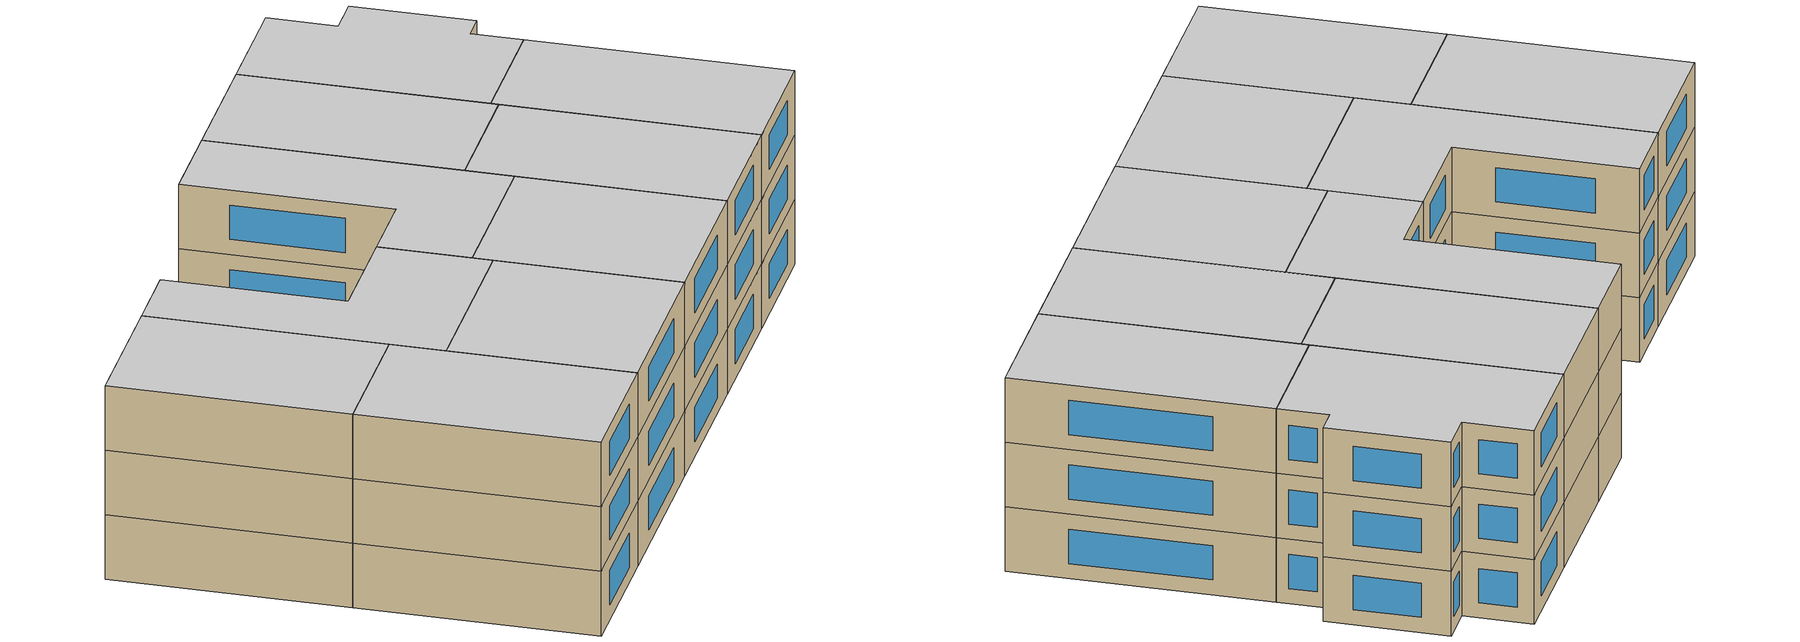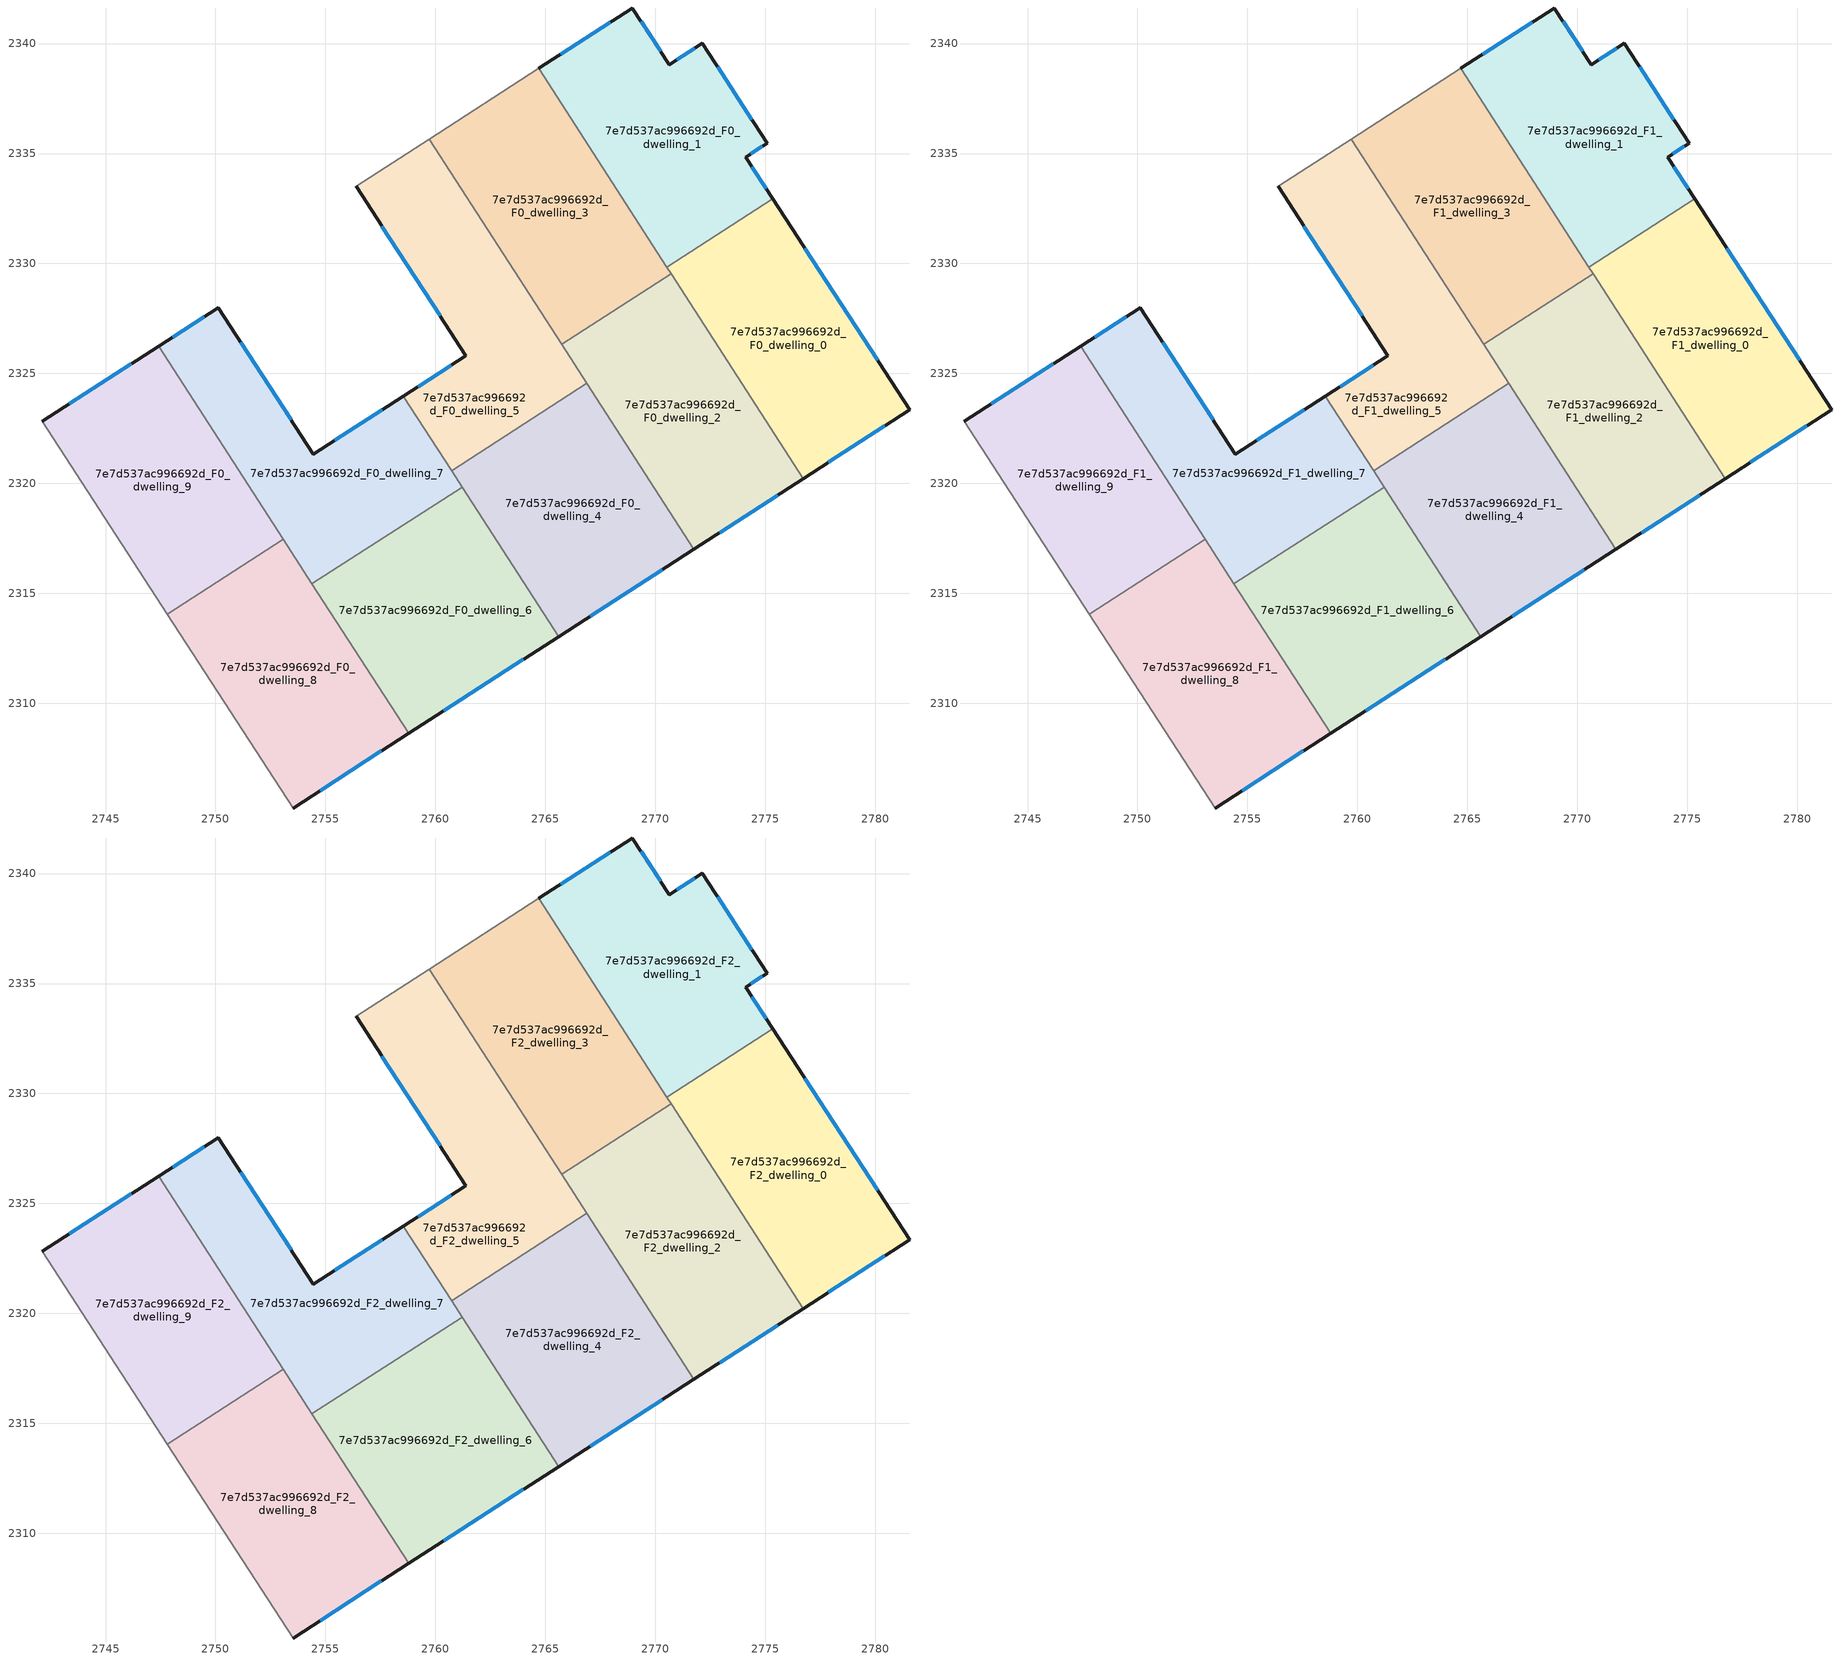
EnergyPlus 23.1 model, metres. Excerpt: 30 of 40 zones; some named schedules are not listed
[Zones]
7e7d537ac996692d_F0_dwelling_0
 floor ground (EU_floor_Construction): 2775.33,2332.94 2781.57,2323.34 2776.73,2320.22 2770.52,2329.84 z0
 wall outside (EU_wall_Construction): 2776.73,2320.22 2781.57,2323.34 2775.33,2332.94 z0:3
 wall to 7e7d537ac996692d_F0_dwelling_1 (EU_wall_Construction): 2775.33,2332.94 2770.52,2329.84 z0:3
 wall to 7e7d537ac996692d_F0_dwelling_2 (EU_wall_Construction): 2770.71,2329.54 2776.73,2320.22 z0:3
 wall to 7e7d537ac996692d_F0_dwelling_3 (EU_wall_Construction): 2770.52,2329.84 2770.71,2329.54 z0:3
 window (EU_Window_Construction): 2780.11,2325.6 2776.8,2330.69 / 2777.87,2320.95 2780.44,2322.61 z0.7:2.3
7e7d537ac996692d_F0_dwelling_1
 floor ground (EU_floor_Construction): 2772.14,2340.01 2775.08,2335.47 2774.1,2334.84 2775.33,2332.94 2770.52,2329.84 2764.7,2338.87 2768.96,2341.62 2770.63,2339.04 z0
 wall outside (EU_wall_Construction): 2775.33,2332.94 2774.1,2334.84 2775.08,2335.47 2772.14,2340.01 2770.63,2339.04 2768.96,2341.62 2764.7,2338.87 z0:3
 wall to 7e7d537ac996692d_F0_dwelling_3 (EU_wall_Construction): 2764.7,2338.87 2770.52,2329.84 z0:3
 window (EU_Window_Construction): 2770.24,2339.64 2769.35,2341.01 / 2771.78,2339.78 2770.98,2339.27 / 2774.39,2336.54 2772.83,2338.95 / 2774.33,2334.99 2774.85,2335.32 / 2775.04,2333.39 2774.39,2334.39 / 2767.96,2340.97 2765.7,2339.51 z0.7:2.3
7e7d537ac996692d_F0_dwelling_2
 floor ground (EU_floor_Construction): 2770.71,2329.54 2776.73,2320.22 2771.75,2317.01 2765.73,2326.33 z0
 wall outside (EU_wall_Construction): 2771.75,2317.01 2776.73,2320.22 z0:3
 wall to 7e7d537ac996692d_F0_dwelling_3 (EU_wall_Construction): 2770.71,2329.54 2765.73,2326.33 z0:3
 wall to 7e7d537ac996692d_F0_dwelling_4 (EU_wall_Construction): 2766.88,2324.55 2771.75,2317.01 z0:3
 wall to 7e7d537ac996692d_F0_dwelling_5 (EU_wall_Construction): 2765.74,2326.33 2766.88,2324.55 z0:3
 window (EU_Window_Construction): 2772.92,2317.76 2775.56,2319.47 z0.7:2.3
7e7d537ac996692d_F0_dwelling_3
 floor ground (EU_floor_Construction): 2764.7,2338.87 2770.71,2329.54 2765.73,2326.33 2759.72,2335.65 z0
 wall adiabatic (EU_wall_Construction): 2764.7,2338.87 2759.72,2335.65 z0:3
 wall to 7e7d537ac996692d_F0_dwelling_5 (EU_wall_Construction): 2759.72,2335.65 2765.73,2326.33 z0:3
7e7d537ac996692d_F0_dwelling_4
 floor ground (EU_floor_Construction): 2766.88,2324.55 2771.75,2317.01 2765.6,2313.04 2760.73,2320.58 z0
 wall outside (EU_wall_Construction): 2765.6,2313.04 2771.75,2317.01 z0:3
 wall to 7e7d537ac996692d_F0_dwelling_5 (EU_wall_Construction): 2766.88,2324.55 2760.73,2320.58 z0:3
 wall to 7e7d537ac996692d_F0_dwelling_6 (EU_wall_Construction): 2761.21,2319.84 2765.6,2313.04 z0:3
 wall to 7e7d537ac996692d_F0_dwelling_7 (EU_wall_Construction): 2760.73,2320.58 2761.21,2319.84 z0:3
 window (EU_Window_Construction): 2767.05,2313.97 2770.31,2316.07 z0.7:2.3
7e7d537ac996692d_F0_dwelling_5
 floor ground (EU_floor_Construction): 2759.72,2335.65 2766.88,2324.55 2760.73,2320.58 2758.54,2323.97 2761.39,2325.81 2756.39,2333.51 z0
 wall outside (EU_wall_Construction): 2756.39,2333.51 2761.39,2325.81 2758.54,2323.97 z0:3
 wall adiabatic (EU_wall_Construction): 2759.72,2335.65 2756.39,2333.51 z0:3
 wall to 7e7d537ac996692d_F0_dwelling_7 (EU_wall_Construction): 2758.54,2323.97 2760.73,2320.58 z0:3
 window (EU_Window_Construction): 2760.72,2325.38 2759.21,2324.41 / 2757.57,2331.7 2760.22,2327.62 z0.7:2.3
7e7d537ac996692d_F0_dwelling_6
 floor ground (EU_floor_Construction): 2761.21,2319.84 2765.6,2313.04 2758.78,2308.63 2754.39,2315.43 z0
 wall outside (EU_wall_Construction): 2758.78,2308.63 2765.6,2313.04 z0:3
 wall to 7e7d537ac996692d_F0_dwelling_7 (EU_wall_Construction): 2761.21,2319.84 2754.39,2315.43 z0:3
 wall to 7e7d537ac996692d_F0_dwelling_8 (EU_wall_Construction): 2754.39,2315.43 2758.78,2308.63 z0:3
 window (EU_Window_Construction): 2760.38,2309.67 2764,2312 z0.7:2.3
7e7d537ac996692d_F0_dwelling_7
 floor ground (EU_floor_Construction): 2758.54,2323.97 2761.21,2319.84 2754.39,2315.43 2747.41,2326.24 2750.13,2327.99 2754.45,2321.33 z0
 wall outside (EU_wall_Construction): 2758.54,2323.97 2754.45,2321.33 2750.13,2327.99 2747.41,2326.24 z0:3
 wall to 7e7d537ac996692d_F0_dwelling_9 (EU_wall_Construction): 2747.41,2326.24 2753.08,2317.45 z0:3
 wall to 7e7d537ac996692d_F0_dwelling_8 (EU_wall_Construction): 2753.08,2317.45 2754.39,2315.43 z0:3
 window (EU_Window_Construction): 2753.44,2322.9 2751.15,2326.43 / 2757.58,2323.35 2755.41,2321.95 / 2749.49,2327.58 2748.05,2326.65 z0.7:2.3
7e7d537ac996692d_F0_dwelling_8
 floor ground (EU_floor_Construction): 2753.08,2317.45 2758.78,2308.63 2753.53,2305.24 2747.81,2314.05 z0
 wall outside (EU_wall_Construction): 2753.53,2305.24 2758.78,2308.63 z0:3
 wall adiabatic (EU_wall_Construction): 2747.81,2314.05 2753.53,2305.24 z0:3
 wall to 7e7d537ac996692d_F0_dwelling_9 (EU_wall_Construction): 2753.08,2317.45 2747.81,2314.05 z0:3
 window (EU_Window_Construction): 2754.76,2306.04 2757.54,2307.84 z0.7:2.3
7e7d537ac996692d_F0_dwelling_9
 floor ground (EU_floor_Construction): 2747.41,2326.24 2753.08,2317.45 2747.81,2314.05 2742.12,2322.82 z0
 wall outside (EU_wall_Construction): 2747.41,2326.24 2742.12,2322.82 z0:3
 wall adiabatic (EU_wall_Construction): 2742.12,2322.82 2747.81,2314.05 z0:3
 window (EU_Window_Construction): 2746.17,2325.43 2743.36,2323.62 z0.7:2.3
7e7d537ac996692d_F1_dwelling_0
 floor to 7e7d537ac996692d_F0_dwelling_0 (EU_floor_Construction): 2775.33,2332.94 2781.57,2323.34 2776.73,2320.22 2770.52,2329.84 z3
 wall outside (EU_wall_Construction): 2776.73,2320.22 2781.57,2323.34 2775.33,2332.94 z3:6
 wall to 7e7d537ac996692d_F1_dwelling_1 (EU_wall_Construction): 2775.33,2332.94 2770.52,2329.84 z3:6
 wall to 7e7d537ac996692d_F1_dwelling_2 (EU_wall_Construction): 2770.71,2329.54 2776.73,2320.22 z3:6
 wall to 7e7d537ac996692d_F1_dwelling_3 (EU_wall_Construction): 2770.52,2329.84 2770.71,2329.54 z3:6
 window (EU_Window_Construction): 2780.11,2325.6 2776.8,2330.69 / 2777.87,2320.95 2780.44,2322.61 z3.7:5.3
7e7d537ac996692d_F1_dwelling_1
 floor to 7e7d537ac996692d_F0_dwelling_1 (EU_floor_Construction): 2772.14,2340.01 2775.08,2335.47 2774.1,2334.84 2775.33,2332.94 2770.52,2329.84 2764.7,2338.87 2768.96,2341.62 2770.63,2339.04 z3
 wall outside (EU_wall_Construction): 2775.33,2332.94 2774.1,2334.84 2775.08,2335.47 2772.14,2340.01 2770.63,2339.04 2768.96,2341.62 2764.7,2338.87 z3:6
 wall to 7e7d537ac996692d_F1_dwelling_3 (EU_wall_Construction): 2764.7,2338.87 2770.52,2329.84 z3:6
 window (EU_Window_Construction): 2770.24,2339.64 2769.35,2341.01 / 2771.78,2339.78 2770.98,2339.27 / 2774.39,2336.54 2772.83,2338.95 / 2774.33,2334.99 2774.85,2335.32 / 2775.04,2333.39 2774.39,2334.39 / 2767.96,2340.97 2765.7,2339.51 z3.7:5.3
7e7d537ac996692d_F1_dwelling_2
 floor to 7e7d537ac996692d_F0_dwelling_2 (EU_floor_Construction): 2770.71,2329.54 2776.73,2320.22 2771.75,2317.01 2765.73,2326.33 z3
 wall outside (EU_wall_Construction): 2771.75,2317.01 2776.73,2320.22 z3:6
 wall to 7e7d537ac996692d_F1_dwelling_3 (EU_wall_Construction): 2770.71,2329.54 2765.73,2326.33 z3:6
 wall to 7e7d537ac996692d_F1_dwelling_4 (EU_wall_Construction): 2766.88,2324.55 2771.75,2317.01 z3:6
 wall to 7e7d537ac996692d_F1_dwelling_5 (EU_wall_Construction): 2765.74,2326.33 2766.88,2324.55 z3:6
 window (EU_Window_Construction): 2772.92,2317.76 2775.56,2319.47 z3.7:5.3
7e7d537ac996692d_F1_dwelling_3
 floor to 7e7d537ac996692d_F0_dwelling_3 (EU_floor_Construction): 2764.7,2338.87 2770.71,2329.54 2765.73,2326.33 2759.72,2335.65 z3
 wall adiabatic (EU_wall_Construction): 2764.7,2338.87 2759.72,2335.65 z3:6
 wall to 7e7d537ac996692d_F1_dwelling_5 (EU_wall_Construction): 2759.72,2335.65 2765.73,2326.33 z3:6
7e7d537ac996692d_F1_dwelling_4
 floor to 7e7d537ac996692d_F0_dwelling_4 (EU_floor_Construction): 2766.88,2324.55 2771.75,2317.01 2765.6,2313.04 2760.73,2320.58 z3
 wall outside (EU_wall_Construction): 2765.6,2313.04 2771.75,2317.01 z3:6
 wall to 7e7d537ac996692d_F1_dwelling_5 (EU_wall_Construction): 2766.88,2324.55 2760.73,2320.58 z3:6
 wall to 7e7d537ac996692d_F1_dwelling_6 (EU_wall_Construction): 2761.21,2319.84 2765.6,2313.04 z3:6
 wall to 7e7d537ac996692d_F1_dwelling_7 (EU_wall_Construction): 2760.73,2320.58 2761.21,2319.84 z3:6
 window (EU_Window_Construction): 2767.05,2313.97 2770.31,2316.07 z3.7:5.3
7e7d537ac996692d_F1_dwelling_5
 floor to 7e7d537ac996692d_F0_dwelling_5 (EU_floor_Construction): 2759.72,2335.65 2766.88,2324.55 2760.73,2320.58 2758.54,2323.97 2761.39,2325.81 2756.39,2333.51 z3
 wall outside (EU_wall_Construction): 2756.39,2333.51 2761.39,2325.81 2758.54,2323.97 z3:6
 wall adiabatic (EU_wall_Construction): 2759.72,2335.65 2756.39,2333.51 z3:6
 wall to 7e7d537ac996692d_F1_dwelling_7 (EU_wall_Construction): 2758.54,2323.97 2760.73,2320.58 z3:6
 window (EU_Window_Construction): 2760.72,2325.38 2759.21,2324.41 / 2757.57,2331.7 2760.22,2327.62 z3.7:5.3
7e7d537ac996692d_F1_dwelling_6
 floor to 7e7d537ac996692d_F0_dwelling_6 (EU_floor_Construction): 2761.21,2319.84 2765.6,2313.04 2758.78,2308.63 2754.39,2315.43 z3
 wall outside (EU_wall_Construction): 2758.78,2308.63 2765.6,2313.04 z3:6
 wall to 7e7d537ac996692d_F1_dwelling_7 (EU_wall_Construction): 2761.21,2319.84 2754.39,2315.43 z3:6
 wall to 7e7d537ac996692d_F1_dwelling_8 (EU_wall_Construction): 2754.39,2315.43 2758.78,2308.63 z3:6
 window (EU_Window_Construction): 2760.38,2309.67 2764,2312 z3.7:5.3
7e7d537ac996692d_F1_dwelling_7
 floor to 7e7d537ac996692d_F0_dwelling_7 (EU_floor_Construction): 2758.54,2323.97 2761.21,2319.84 2754.39,2315.43 2747.41,2326.24 2750.13,2327.99 2754.45,2321.33 z3
 wall outside (EU_wall_Construction): 2758.54,2323.97 2754.45,2321.33 2750.13,2327.99 2747.41,2326.24 z3:6
 wall to 7e7d537ac996692d_F1_dwelling_9 (EU_wall_Construction): 2747.41,2326.24 2753.08,2317.45 z3:6
 wall to 7e7d537ac996692d_F1_dwelling_8 (EU_wall_Construction): 2753.08,2317.45 2754.39,2315.43 z3:6
 window (EU_Window_Construction): 2753.44,2322.9 2751.15,2326.43 / 2757.58,2323.35 2755.41,2321.95 / 2749.49,2327.58 2748.05,2326.65 z3.7:5.3
7e7d537ac996692d_F1_dwelling_8
 floor to 7e7d537ac996692d_F0_dwelling_8 (EU_floor_Construction): 2753.08,2317.45 2758.78,2308.63 2753.53,2305.24 2747.81,2314.05 z3
 wall outside (EU_wall_Construction): 2753.53,2305.24 2758.78,2308.63 z3:6
 wall adiabatic (EU_wall_Construction): 2747.81,2314.05 2753.53,2305.24 z3:6
 wall to 7e7d537ac996692d_F1_dwelling_9 (EU_wall_Construction): 2753.08,2317.45 2747.81,2314.05 z3:6
 window (EU_Window_Construction): 2754.76,2306.04 2757.54,2307.84 z3.7:5.3
7e7d537ac996692d_F1_dwelling_9
 floor to 7e7d537ac996692d_F0_dwelling_9 (EU_floor_Construction): 2747.41,2326.24 2753.08,2317.45 2747.81,2314.05 2742.12,2322.82 z3
 wall outside (EU_wall_Construction): 2747.41,2326.24 2742.12,2322.82 z3:6
 wall adiabatic (EU_wall_Construction): 2742.12,2322.82 2747.81,2314.05 z3:6
 window (EU_Window_Construction): 2746.17,2325.43 2743.36,2323.62 z3.7:5.3
7e7d537ac996692d_F2_dwelling_0
 floor to 7e7d537ac996692d_F1_dwelling_0 (EU_floor_Construction): 2775.33,2332.94 2781.57,2323.34 2776.73,2320.22 2770.52,2329.84 z6
 wall outside (EU_wall_Construction): 2776.73,2320.22 2781.57,2323.34 2775.33,2332.94 z6:9
 wall to 7e7d537ac996692d_F2_dwelling_1 (EU_wall_Construction): 2775.33,2332.94 2770.52,2329.84 z6:9
 wall to 7e7d537ac996692d_F2_dwelling_2 (EU_wall_Construction): 2770.71,2329.54 2776.73,2320.22 z6:9
 wall to 7e7d537ac996692d_F2_dwelling_3 (EU_wall_Construction): 2770.52,2329.84 2770.71,2329.54 z6:9
 window (EU_Window_Construction): 2780.11,2325.6 2776.8,2330.69 / 2777.87,2320.95 2780.44,2322.61 z6.7:8.3
 ceiling to 7e7d537ac996692d_F3_dwelling_0 (EU_floor_Construction): 2781.57,2323.34 2775.33,2332.94 2770.52,2329.84 2776.73,2320.22 z9
7e7d537ac996692d_F2_dwelling_1
 floor to 7e7d537ac996692d_F1_dwelling_1 (EU_floor_Construction): 2772.14,2340.01 2775.08,2335.47 2774.1,2334.84 2775.33,2332.94 2770.52,2329.84 2764.7,2338.87 2768.96,2341.62 2770.63,2339.04 z6
 wall outside (EU_wall_Construction): 2775.33,2332.94 2774.1,2334.84 2775.08,2335.47 2772.14,2340.01 2770.63,2339.04 2768.96,2341.62 2764.7,2338.87 z6:9
 wall to 7e7d537ac996692d_F2_dwelling_3 (EU_wall_Construction): 2764.7,2338.87 2770.52,2329.84 z6:9
 window (EU_Window_Construction): 2770.24,2339.64 2769.35,2341.01 / 2771.78,2339.78 2770.98,2339.27 / 2774.39,2336.54 2772.83,2338.95 / 2774.33,2334.99 2774.85,2335.32 / 2775.04,2333.39 2774.39,2334.39 / 2767.96,2340.97 2765.7,2339.51 z6.7:8.3
 ceiling to 7e7d537ac996692d_F3_dwelling_1 (EU_floor_Construction): 2775.33,2332.94 2774.1,2334.84 2775.08,2335.47 2772.14,2340.01 2770.63,2339.04 2768.96,2341.62 2764.7,2338.87 2770.52,2329.84 z9
7e7d537ac996692d_F2_dwelling_2
 floor to 7e7d537ac996692d_F1_dwelling_2 (EU_floor_Construction): 2770.71,2329.54 2776.73,2320.22 2771.75,2317.01 2765.73,2326.33 z6
 wall outside (EU_wall_Construction): 2771.75,2317.01 2776.73,2320.22 z6:9
 wall to 7e7d537ac996692d_F2_dwelling_3 (EU_wall_Construction): 2770.71,2329.54 2765.73,2326.33 z6:9
 wall to 7e7d537ac996692d_F2_dwelling_4 (EU_wall_Construction): 2766.88,2324.55 2771.75,2317.01 z6:9
 wall to 7e7d537ac996692d_F2_dwelling_5 (EU_wall_Construction): 2765.74,2326.33 2766.88,2324.55 z6:9
 window (EU_Window_Construction): 2772.92,2317.76 2775.56,2319.47 z6.7:8.3
 ceiling to 7e7d537ac996692d_F3_dwelling_2 (EU_floor_Construction): 2776.73,2320.22 2770.71,2329.54 2765.73,2326.33 2771.75,2317.01 z9
7e7d537ac996692d_F2_dwelling_3
 floor to 7e7d537ac996692d_F1_dwelling_3 (EU_floor_Construction): 2764.7,2338.87 2770.71,2329.54 2765.73,2326.33 2759.72,2335.65 z6
 wall adiabatic (EU_wall_Construction): 2764.7,2338.87 2759.72,2335.65 z6:9
 wall to 7e7d537ac996692d_F2_dwelling_5 (EU_wall_Construction): 2759.72,2335.65 2765.73,2326.33 z6:9
 ceiling to 7e7d537ac996692d_F3_dwelling_3 (EU_floor_Construction): 2770.71,2329.54 2764.7,2338.87 2759.72,2335.65 2765.73,2326.33 z9
7e7d537ac996692d_F2_dwelling_4
 floor to 7e7d537ac996692d_F1_dwelling_4 (EU_floor_Construction): 2766.88,2324.55 2771.75,2317.01 2765.6,2313.04 2760.73,2320.58 z6
 wall outside (EU_wall_Construction): 2765.6,2313.04 2771.75,2317.01 z6:9
 wall to 7e7d537ac996692d_F2_dwelling_5 (EU_wall_Construction): 2766.88,2324.55 2760.73,2320.58 z6:9
 wall to 7e7d537ac996692d_F2_dwelling_6 (EU_wall_Construction): 2761.21,2319.84 2765.6,2313.04 z6:9
 wall to 7e7d537ac996692d_F2_dwelling_7 (EU_wall_Construction): 2760.73,2320.58 2761.21,2319.84 z6:9
 window (EU_Window_Construction): 2767.05,2313.97 2770.31,2316.07 z6.7:8.3
 ceiling to 7e7d537ac996692d_F3_dwelling_4 (EU_floor_Construction): 2771.75,2317.01 2766.88,2324.55 2760.73,2320.58 2765.6,2313.04 z9
7e7d537ac996692d_F2_dwelling_5
 floor to 7e7d537ac996692d_F1_dwelling_5 (EU_floor_Construction): 2759.72,2335.65 2766.88,2324.55 2760.73,2320.58 2758.54,2323.97 2761.39,2325.81 2756.39,2333.51 z6
 wall outside (EU_wall_Construction): 2756.39,2333.51 2761.39,2325.81 2758.54,2323.97 z6:9
 wall adiabatic (EU_wall_Construction): 2759.72,2335.65 2756.39,2333.51 z6:9
 wall to 7e7d537ac996692d_F2_dwelling_7 (EU_wall_Construction): 2758.54,2323.97 2760.73,2320.58 z6:9
 window (EU_Window_Construction): 2760.72,2325.38 2759.21,2324.41 / 2757.57,2331.7 2760.22,2327.62 z6.7:8.3
 ceiling to 7e7d537ac996692d_F3_dwelling_5 (EU_floor_Construction): 2766.88,2324.55 2759.72,2335.65 2756.39,2333.51 2761.39,2325.81 2758.54,2323.97 2760.73,2320.58 z9
7e7d537ac996692d_F2_dwelling_6
 floor to 7e7d537ac996692d_F1_dwelling_6 (EU_floor_Construction): 2761.21,2319.84 2765.6,2313.04 2758.78,2308.63 2754.39,2315.43 z6
 wall outside (EU_wall_Construction): 2758.78,2308.63 2765.6,2313.04 z6:9
 wall to 7e7d537ac996692d_F2_dwelling_7 (EU_wall_Construction): 2761.21,2319.84 2754.39,2315.43 z6:9
 wall to 7e7d537ac996692d_F2_dwelling_8 (EU_wall_Construction): 2754.39,2315.43 2758.78,2308.63 z6:9
 window (EU_Window_Construction): 2760.38,2309.67 2764,2312 z6.7:8.3
 ceiling to 7e7d537ac996692d_F3_dwelling_6 (EU_floor_Construction): 2765.6,2313.04 2761.21,2319.84 2754.39,2315.43 2758.78,2308.63 z9
7e7d537ac996692d_F2_dwelling_7
 floor to 7e7d537ac996692d_F1_dwelling_7 (EU_floor_Construction): 2758.54,2323.97 2761.21,2319.84 2754.39,2315.43 2747.41,2326.24 2750.13,2327.99 2754.45,2321.33 z6
 wall outside (EU_wall_Construction): 2758.54,2323.97 2754.45,2321.33 2750.13,2327.99 2747.41,2326.24 z6:9
 wall to 7e7d537ac996692d_F2_dwelling_9 (EU_wall_Construction): 2747.41,2326.24 2753.08,2317.45 z6:9
 wall to 7e7d537ac996692d_F2_dwelling_8 (EU_wall_Construction): 2753.08,2317.45 2754.39,2315.43 z6:9
 window (EU_Window_Construction): 2753.44,2322.9 2751.15,2326.43 / 2757.58,2323.35 2755.41,2321.95 / 2749.49,2327.58 2748.05,2326.65 z6.7:8.3
 ceiling to 7e7d537ac996692d_F3_dwelling_7 (EU_floor_Construction): 2761.21,2319.84 2758.54,2323.97 2754.45,2321.33 2750.13,2327.99 2747.41,2326.24 2754.39,2315.43 z9
7e7d537ac996692d_F2_dwelling_8
 floor to 7e7d537ac996692d_F1_dwelling_8 (EU_floor_Construction): 2753.08,2317.45 2758.78,2308.63 2753.53,2305.24 2747.81,2314.05 z6
 wall outside (EU_wall_Construction): 2753.53,2305.24 2758.78,2308.63 z6:9
 wall adiabatic (EU_wall_Construction): 2747.81,2314.05 2753.53,2305.24 z6:9
 wall to 7e7d537ac996692d_F2_dwelling_9 (EU_wall_Construction): 2753.08,2317.45 2747.81,2314.05 z6:9
 window (EU_Window_Construction): 2754.76,2306.04 2757.54,2307.84 z6.7:8.3
 ceiling to 7e7d537ac996692d_F3_dwelling_8 (EU_floor_Construction): 2758.78,2308.63 2753.08,2317.45 2747.81,2314.05 2753.53,2305.24 z9
7e7d537ac996692d_F2_dwelling_9
 floor to 7e7d537ac996692d_F1_dwelling_9 (EU_floor_Construction): 2747.41,2326.24 2753.08,2317.45 2747.81,2314.05 2742.12,2322.82 z6
 wall outside (EU_wall_Construction): 2747.41,2326.24 2742.12,2322.82 z6:9
 wall adiabatic (EU_wall_Construction): 2742.12,2322.82 2747.81,2314.05 z6:9
 window (EU_Window_Construction): 2746.17,2325.43 2743.36,2323.62 z6.7:8.3
 ceiling to 7e7d537ac996692d_F3_dwelling_9 (EU_floor_Construction): 2753.08,2317.45 2747.41,2326.24 2742.12,2322.82 2747.81,2314.05 z9
[Building]
EU S2 Campaign: North Axis=0; Terrain=City; Solar Distribution=FullExterior
[Site:Location]
Budapest.Ferenc.Liszt.Intl.AP: Latitude=47.437; Longitude=19.256; Time Zone=1; Elevation=185
[SizingPeriod:WeatherFileDays]
AnnualSizingPeriod: Begin Month=1; Begin Day of Month=1; End Month=12; End Day of Month=31; Day of Week for Start Day=Monday; Use Weather File Daylight Saving Period=No; Use Weather File Rain and Snow Indicators=No
[MATERIAL]
EU_InternalMass_Material: Roughness=MediumRough; Thickness=0.1; Conductivity=1; Density=1800; Specific Heat=900; Thermal Absorptance=0.9; Solar Absorptance=0.7; Visible Absorptance=0.7
[MATERIAL:NOMASS] Roughness=MediumRough; Thermal Absorptance=0.9; Solar Absorptance=0.7; Visible Absorptance=0.7
Name | Thermal Resistance
EU_wall_NoMass | 0.832559
EU_floor_NoMass | 0.872794
[WINDOWMATERIAL:SIMPLEGLAZINGSYSTEM]
EU_Window_SimpleGlazing: UFactor=2.79869; Solar Heat Gain Coefficient=0.75; Visible Transmittance=0.75
[CONSTRUCTION]
EU_wall_Construction: EU_wall_NoMass
EU_floor_Construction: EU_floor_NoMass
EU_Window_Construction: EU_Window_SimpleGlazing
EU_InternalMass_Construction: EU_InternalMass_Material
[ZONE] Type=1; Multiplier=1; Ceiling Height=autocalculate; Floor Area=autocalculate; Part of Total Floor Area=Yes
Name | Volume
7e7d537ac996692d_F0_dwelling_0; 7e7d537ac996692d_F1_dwelling_0; 7e7d537ac996692d_F2_dwelling_0 | 197.239
7e7d537ac996692d_F0_dwelling_1; 7e7d537ac996692d_F1_dwelling_1; 7e7d537ac996692d_F2_dwelling_1 | 197.236
7e7d537ac996692d_F0_dwelling_2; 7e7d537ac996692d_F1_dwelling_2; 7e7d537ac996692d_F2_dwelling_2; 7e7d537ac996692d_F0_dwelling_3; 7e7d537ac996692d_F1_dwelling_3; 7e7d537ac996692d_F2_dwelling_3 | 197.257
7e7d537ac996692d_F0_dwelling_4; 7e7d537ac996692d_F1_dwelling_4; 7e7d537ac996692d_F2_dwelling_4 | 197.229
7e7d537ac996692d_F0_dwelling_5; 7e7d537ac996692d_F1_dwelling_5; 7e7d537ac996692d_F2_dwelling_5; 7e7d537ac996692d_F0_dwelling_6; 7e7d537ac996692d_F1_dwelling_6; 7e7d537ac996692d_F2_dwelling_6 | 197.231
7e7d537ac996692d_F0_dwelling_7; 7e7d537ac996692d_F1_dwelling_7; 7e7d537ac996692d_F2_dwelling_7 | 197.228
7e7d537ac996692d_F0_dwelling_8; 7e7d537ac996692d_F1_dwelling_8; 7e7d537ac996692d_F2_dwelling_8 | 197.262
7e7d537ac996692d_F0_dwelling_9; 7e7d537ac996692d_F1_dwelling_9; 7e7d537ac996692d_F2_dwelling_9 | 197.261
[INTERNALMASS] Construction=EU_InternalMass_Construction
Name | Zone or ZoneList | Surface Area
7e7d537ac996692d_F0_dwelling_0_EU_InternalMass | 7e7d537ac996692d_F0_dwelling_0 | 65.7458
7e7d537ac996692d_F0_dwelling_1_EU_InternalMass | 7e7d537ac996692d_F0_dwelling_1 | 65.747
7e7d537ac996692d_F0_dwelling_2_EU_InternalMass | 7e7d537ac996692d_F0_dwelling_2 | 65.7503
7e7d537ac996692d_F0_dwelling_3_EU_InternalMass | 7e7d537ac996692d_F0_dwelling_3 | 65.7544
7e7d537ac996692d_F0_dwelling_4_EU_InternalMass | 7e7d537ac996692d_F0_dwelling_4 | 65.7418
7e7d537ac996692d_F0_dwelling_5_EU_InternalMass | 7e7d537ac996692d_F0_dwelling_5 | 65.7441
7e7d537ac996692d_F0_dwelling_6_EU_InternalMass | 7e7d537ac996692d_F0_dwelling_6 | 65.7447
7e7d537ac996692d_F0_dwelling_7_EU_InternalMass | 7e7d537ac996692d_F0_dwelling_7 | 65.7425
7e7d537ac996692d_F0_dwelling_8_EU_InternalMass | 7e7d537ac996692d_F0_dwelling_8 | 65.7537
7e7d537ac996692d_F0_dwelling_9_EU_InternalMass | 7e7d537ac996692d_F0_dwelling_9 | 65.7532
7e7d537ac996692d_F1_dwelling_0_EU_InternalMass | 7e7d537ac996692d_F1_dwelling_0 | 65.7458
7e7d537ac996692d_F1_dwelling_1_EU_InternalMass | 7e7d537ac996692d_F1_dwelling_1 | 65.747
7e7d537ac996692d_F1_dwelling_2_EU_InternalMass | 7e7d537ac996692d_F1_dwelling_2 | 65.7503
7e7d537ac996692d_F1_dwelling_3_EU_InternalMass | 7e7d537ac996692d_F1_dwelling_3 | 65.7544
7e7d537ac996692d_F1_dwelling_4_EU_InternalMass | 7e7d537ac996692d_F1_dwelling_4 | 65.7418
7e7d537ac996692d_F1_dwelling_5_EU_InternalMass | 7e7d537ac996692d_F1_dwelling_5 | 65.7441
7e7d537ac996692d_F1_dwelling_6_EU_InternalMass | 7e7d537ac996692d_F1_dwelling_6 | 65.7447
7e7d537ac996692d_F1_dwelling_7_EU_InternalMass | 7e7d537ac996692d_F1_dwelling_7 | 65.7425
7e7d537ac996692d_F1_dwelling_8_EU_InternalMass | 7e7d537ac996692d_F1_dwelling_8 | 65.7537
7e7d537ac996692d_F1_dwelling_9_EU_InternalMass | 7e7d537ac996692d_F1_dwelling_9 | 65.7532
7e7d537ac996692d_F2_dwelling_0_EU_InternalMass | 7e7d537ac996692d_F2_dwelling_0 | 65.7458
7e7d537ac996692d_F2_dwelling_1_EU_InternalMass | 7e7d537ac996692d_F2_dwelling_1 | 65.747
7e7d537ac996692d_F2_dwelling_2_EU_InternalMass | 7e7d537ac996692d_F2_dwelling_2 | 65.7503
7e7d537ac996692d_F2_dwelling_3_EU_InternalMass | 7e7d537ac996692d_F2_dwelling_3 | 65.7544
7e7d537ac996692d_F2_dwelling_4_EU_InternalMass | 7e7d537ac996692d_F2_dwelling_4 | 65.7418
7e7d537ac996692d_F2_dwelling_5_EU_InternalMass | 7e7d537ac996692d_F2_dwelling_5 | 65.7441
7e7d537ac996692d_F2_dwelling_6_EU_InternalMass | 7e7d537ac996692d_F2_dwelling_6 | 65.7447
7e7d537ac996692d_F2_dwelling_7_EU_InternalMass | 7e7d537ac996692d_F2_dwelling_7 | 65.7425
7e7d537ac996692d_F2_dwelling_8_EU_InternalMass | 7e7d537ac996692d_F2_dwelling_8 | 65.7537
7e7d537ac996692d_F2_dwelling_9_EU_InternalMass | 7e7d537ac996692d_F2_dwelling_9 | 65.7532
[OTHEREQUIPMENT] Fuel Type=Electricity; Design Level Calculation Method=Watts/Area; Power per Zone Floor Area=1; Fraction Latent=0; Fraction Radiant=0; Fraction Lost=0; Carbon Dioxide Generation Rate=0; EndUse Subcategory=EU_Step8_InternalGains
Name | Zone or ZoneList or Space or SpaceList | Schedule
EU_Step8_InternalGain_7e7d537ac996692d_F0_dwelling_0_f000 | 7e7d537ac996692d_F0_dwelling_0 | EU_Step8_GainSchedule_7e7d537ac996692d_F0_dwelling_0_f000
EU_Step8_InternalGain_7e7d537ac996692d_F0_dwelling_1_f000 | 7e7d537ac996692d_F0_dwelling_1 | EU_Step8_GainSchedule_7e7d537ac996692d_F0_dwelling_1_f000
EU_Step8_InternalGain_7e7d537ac996692d_F0_dwelling_2_f000 | 7e7d537ac996692d_F0_dwelling_2 | EU_Step8_GainSchedule_7e7d537ac996692d_F0_dwelling_2_f000
EU_Step8_InternalGain_7e7d537ac996692d_F0_dwelling_3_f000 | 7e7d537ac996692d_F0_dwelling_3 | EU_Step8_GainSchedule_7e7d537ac996692d_F0_dwelling_3_f000
EU_Step8_InternalGain_7e7d537ac996692d_F0_dwelling_4_f000 | 7e7d537ac996692d_F0_dwelling_4 | EU_Step8_GainSchedule_7e7d537ac996692d_F0_dwelling_4_f000
EU_Step8_InternalGain_7e7d537ac996692d_F0_dwelling_5_f000 | 7e7d537ac996692d_F0_dwelling_5 | EU_Step8_GainSchedule_7e7d537ac996692d_F0_dwelling_5_f000
EU_Step8_InternalGain_7e7d537ac996692d_F0_dwelling_6_f000 | 7e7d537ac996692d_F0_dwelling_6 | EU_Step8_GainSchedule_7e7d537ac996692d_F0_dwelling_6_f000
EU_Step8_InternalGain_7e7d537ac996692d_F0_dwelling_7_f000 | 7e7d537ac996692d_F0_dwelling_7 | EU_Step8_GainSchedule_7e7d537ac996692d_F0_dwelling_7_f000
EU_Step8_InternalGain_7e7d537ac996692d_F0_dwelling_8_f000 | 7e7d537ac996692d_F0_dwelling_8 | EU_Step8_GainSchedule_7e7d537ac996692d_F0_dwelling_8_f000
EU_Step8_InternalGain_7e7d537ac996692d_F0_dwelling_9_f000 | 7e7d537ac996692d_F0_dwelling_9 | EU_Step8_GainSchedule_7e7d537ac996692d_F0_dwelling_9_f000
EU_Step8_InternalGain_7e7d537ac996692d_F1_dwelling_0_f000 | 7e7d537ac996692d_F1_dwelling_0 | EU_Step8_GainSchedule_7e7d537ac996692d_F1_dwelling_0_f000
EU_Step8_InternalGain_7e7d537ac996692d_F1_dwelling_1_f000 | 7e7d537ac996692d_F1_dwelling_1 | EU_Step8_GainSchedule_7e7d537ac996692d_F1_dwelling_1_f000
EU_Step8_InternalGain_7e7d537ac996692d_F1_dwelling_2_f000 | 7e7d537ac996692d_F1_dwelling_2 | EU_Step8_GainSchedule_7e7d537ac996692d_F1_dwelling_2_f000
EU_Step8_InternalGain_7e7d537ac996692d_F1_dwelling_3_f000 | 7e7d537ac996692d_F1_dwelling_3 | EU_Step8_GainSchedule_7e7d537ac996692d_F1_dwelling_3_f000
EU_Step8_InternalGain_7e7d537ac996692d_F1_dwelling_4_f000 | 7e7d537ac996692d_F1_dwelling_4 | EU_Step8_GainSchedule_7e7d537ac996692d_F1_dwelling_4_f000
EU_Step8_InternalGain_7e7d537ac996692d_F1_dwelling_5_f000 | 7e7d537ac996692d_F1_dwelling_5 | EU_Step8_GainSchedule_7e7d537ac996692d_F1_dwelling_5_f000
EU_Step8_InternalGain_7e7d537ac996692d_F1_dwelling_6_f000 | 7e7d537ac996692d_F1_dwelling_6 | EU_Step8_GainSchedule_7e7d537ac996692d_F1_dwelling_6_f000
EU_Step8_InternalGain_7e7d537ac996692d_F1_dwelling_7_f000 | 7e7d537ac996692d_F1_dwelling_7 | EU_Step8_GainSchedule_7e7d537ac996692d_F1_dwelling_7_f000
EU_Step8_InternalGain_7e7d537ac996692d_F1_dwelling_8_f000 | 7e7d537ac996692d_F1_dwelling_8 | EU_Step8_GainSchedule_7e7d537ac996692d_F1_dwelling_8_f000
EU_Step8_InternalGain_7e7d537ac996692d_F1_dwelling_9_f000 | 7e7d537ac996692d_F1_dwelling_9 | EU_Step8_GainSchedule_7e7d537ac996692d_F1_dwelling_9_f000
EU_Step8_InternalGain_7e7d537ac996692d_F2_dwelling_0_f000 | 7e7d537ac996692d_F2_dwelling_0 | EU_Step8_GainSchedule_7e7d537ac996692d_F2_dwelling_0_f000
EU_Step8_InternalGain_7e7d537ac996692d_F2_dwelling_1_f000 | 7e7d537ac996692d_F2_dwelling_1 | EU_Step8_GainSchedule_7e7d537ac996692d_F2_dwelling_1_f000
EU_Step8_InternalGain_7e7d537ac996692d_F2_dwelling_2_f000 | 7e7d537ac996692d_F2_dwelling_2 | EU_Step8_GainSchedule_7e7d537ac996692d_F2_dwelling_2_f000
EU_Step8_InternalGain_7e7d537ac996692d_F2_dwelling_3_f000 | 7e7d537ac996692d_F2_dwelling_3 | EU_Step8_GainSchedule_7e7d537ac996692d_F2_dwelling_3_f000
EU_Step8_InternalGain_7e7d537ac996692d_F2_dwelling_4_f000 | 7e7d537ac996692d_F2_dwelling_4 | EU_Step8_GainSchedule_7e7d537ac996692d_F2_dwelling_4_f000
EU_Step8_InternalGain_7e7d537ac996692d_F2_dwelling_5_f000 | 7e7d537ac996692d_F2_dwelling_5 | EU_Step8_GainSchedule_7e7d537ac996692d_F2_dwelling_5_f000
EU_Step8_InternalGain_7e7d537ac996692d_F2_dwelling_6_f000 | 7e7d537ac996692d_F2_dwelling_6 | EU_Step8_GainSchedule_7e7d537ac996692d_F2_dwelling_6_f000
EU_Step8_InternalGain_7e7d537ac996692d_F2_dwelling_7_f000 | 7e7d537ac996692d_F2_dwelling_7 | EU_Step8_GainSchedule_7e7d537ac996692d_F2_dwelling_7_f000
EU_Step8_InternalGain_7e7d537ac996692d_F2_dwelling_8_f000 | 7e7d537ac996692d_F2_dwelling_8 | EU_Step8_GainSchedule_7e7d537ac996692d_F2_dwelling_8_f000
EU_Step8_InternalGain_7e7d537ac996692d_F2_dwelling_9_f000 | 7e7d537ac996692d_F2_dwelling_9 | EU_Step8_GainSchedule_7e7d537ac996692d_F2_dwelling_9_f000
[ZONEVENTILATION:DESIGNFLOWRATE] Schedule=EU_AlwaysOn; Design Flow Rate Calculation Method=AirChanges/Hour; Air Changes per Hour=0.475469; Ventilation Type=Natural; Fan Pressure Rise=0; Fan Total Efficiency=1; Constant Term Coefficient=1; Temperature Term Coefficient=0; Velocity Term Coefficient=0; Velocity Squared Term Coefficient=0; Minimum Indoor Temperature=-100; Maximum Indoor Temperature=100; Delta Temperature=-100; Minimum Outdoor Temperature=-100; Maximum Outdoor Temperature=100; Maximum Wind Speed=40
Name | Zone or ZoneList or Space or SpaceList
EU_ConstantAir_7e7d537ac996692d_F0_dwelling_0 | 7e7d537ac996692d_F0_dwelling_0
EU_ConstantAir_7e7d537ac996692d_F0_dwelling_1 | 7e7d537ac996692d_F0_dwelling_1
EU_ConstantAir_7e7d537ac996692d_F0_dwelling_2 | 7e7d537ac996692d_F0_dwelling_2
EU_ConstantAir_7e7d537ac996692d_F0_dwelling_3 | 7e7d537ac996692d_F0_dwelling_3
EU_ConstantAir_7e7d537ac996692d_F0_dwelling_4 | 7e7d537ac996692d_F0_dwelling_4
EU_ConstantAir_7e7d537ac996692d_F0_dwelling_5 | 7e7d537ac996692d_F0_dwelling_5
EU_ConstantAir_7e7d537ac996692d_F0_dwelling_6 | 7e7d537ac996692d_F0_dwelling_6
EU_ConstantAir_7e7d537ac996692d_F0_dwelling_7 | 7e7d537ac996692d_F0_dwelling_7
EU_ConstantAir_7e7d537ac996692d_F0_dwelling_8 | 7e7d537ac996692d_F0_dwelling_8
EU_ConstantAir_7e7d537ac996692d_F0_dwelling_9 | 7e7d537ac996692d_F0_dwelling_9
EU_ConstantAir_7e7d537ac996692d_F1_dwelling_0 | 7e7d537ac996692d_F1_dwelling_0
EU_ConstantAir_7e7d537ac996692d_F1_dwelling_1 | 7e7d537ac996692d_F1_dwelling_1
EU_ConstantAir_7e7d537ac996692d_F1_dwelling_2 | 7e7d537ac996692d_F1_dwelling_2
EU_ConstantAir_7e7d537ac996692d_F1_dwelling_3 | 7e7d537ac996692d_F1_dwelling_3
EU_ConstantAir_7e7d537ac996692d_F1_dwelling_4 | 7e7d537ac996692d_F1_dwelling_4
EU_ConstantAir_7e7d537ac996692d_F1_dwelling_5 | 7e7d537ac996692d_F1_dwelling_5
EU_ConstantAir_7e7d537ac996692d_F1_dwelling_6 | 7e7d537ac996692d_F1_dwelling_6
EU_ConstantAir_7e7d537ac996692d_F1_dwelling_7 | 7e7d537ac996692d_F1_dwelling_7
EU_ConstantAir_7e7d537ac996692d_F1_dwelling_8 | 7e7d537ac996692d_F1_dwelling_8
EU_ConstantAir_7e7d537ac996692d_F1_dwelling_9 | 7e7d537ac996692d_F1_dwelling_9
EU_ConstantAir_7e7d537ac996692d_F2_dwelling_0 | 7e7d537ac996692d_F2_dwelling_0
EU_ConstantAir_7e7d537ac996692d_F2_dwelling_1 | 7e7d537ac996692d_F2_dwelling_1
EU_ConstantAir_7e7d537ac996692d_F2_dwelling_2 | 7e7d537ac996692d_F2_dwelling_2
EU_ConstantAir_7e7d537ac996692d_F2_dwelling_3 | 7e7d537ac996692d_F2_dwelling_3
EU_ConstantAir_7e7d537ac996692d_F2_dwelling_4 | 7e7d537ac996692d_F2_dwelling_4
EU_ConstantAir_7e7d537ac996692d_F2_dwelling_5 | 7e7d537ac996692d_F2_dwelling_5
EU_ConstantAir_7e7d537ac996692d_F2_dwelling_6 | 7e7d537ac996692d_F2_dwelling_6
EU_ConstantAir_7e7d537ac996692d_F2_dwelling_7 | 7e7d537ac996692d_F2_dwelling_7
EU_ConstantAir_7e7d537ac996692d_F2_dwelling_8 | 7e7d537ac996692d_F2_dwelling_8
EU_ConstantAir_7e7d537ac996692d_F2_dwelling_9 | 7e7d537ac996692d_F2_dwelling_9
[HVACTEMPLATE:ZONE:IDEALLOADSAIRSYSTEM] System Availability Schedule=EU_AlwaysOn; Maximum Heating Supply Air Temperature=50; Minimum Cooling Supply Air Temperature=13; Maximum Heating Supply Air Humidity Ratio=0.0156; Minimum Cooling Supply Air Humidity Ratio=0.0077; Heating Limit=NoLimit; Cooling Limit=NoLimit; Heating Availability Schedule=EU_AlwaysOn; Cooling Availability Schedule=EU_CoolingOff; Dehumidification Control Type=ConstantSensibleHeatRatio; Cooling Sensible Heat Ratio=0.7; Dehumidification Setpoint=60; Humidification Control Type=None; Humidification Setpoint=30; Outdoor Air Method=None; Outdoor Air Flow Rate per Person=0.00944; Outdoor Air Flow Rate per Zone Floor Area=0; Outdoor Air Flow Rate per Zone=0; Demand Controlled Ventilation Type=None; Outdoor Air Economizer Type=NoEconomizer; Heat Recovery Type=None; Sensible Heat Recovery Effectiveness=0.7; Latent Heat Recovery Effectiveness=0.65
Name | Template Thermostat
7e7d537ac996692d_F0_dwelling_0 | EU_HeatOnly_7e7d537ac996692d_F0_dwelling_0
7e7d537ac996692d_F0_dwelling_1 | EU_HeatOnly_7e7d537ac996692d_F0_dwelling_1
7e7d537ac996692d_F0_dwelling_2 | EU_HeatOnly_7e7d537ac996692d_F0_dwelling_2
7e7d537ac996692d_F0_dwelling_3 | EU_HeatOnly_7e7d537ac996692d_F0_dwelling_3
7e7d537ac996692d_F0_dwelling_4 | EU_HeatOnly_7e7d537ac996692d_F0_dwelling_4
7e7d537ac996692d_F0_dwelling_5 | EU_HeatOnly_7e7d537ac996692d_F0_dwelling_5
7e7d537ac996692d_F0_dwelling_6 | EU_HeatOnly_7e7d537ac996692d_F0_dwelling_6
7e7d537ac996692d_F0_dwelling_7 | EU_HeatOnly_7e7d537ac996692d_F0_dwelling_7
7e7d537ac996692d_F0_dwelling_8 | EU_HeatOnly_7e7d537ac996692d_F0_dwelling_8
7e7d537ac996692d_F0_dwelling_9 | EU_HeatOnly_7e7d537ac996692d_F0_dwelling_9
7e7d537ac996692d_F1_dwelling_0 | EU_HeatOnly_7e7d537ac996692d_F1_dwelling_0
7e7d537ac996692d_F1_dwelling_1 | EU_HeatOnly_7e7d537ac996692d_F1_dwelling_1
7e7d537ac996692d_F1_dwelling_2 | EU_HeatOnly_7e7d537ac996692d_F1_dwelling_2
7e7d537ac996692d_F1_dwelling_3 | EU_HeatOnly_7e7d537ac996692d_F1_dwelling_3
7e7d537ac996692d_F1_dwelling_4 | EU_HeatOnly_7e7d537ac996692d_F1_dwelling_4
7e7d537ac996692d_F1_dwelling_5 | EU_HeatOnly_7e7d537ac996692d_F1_dwelling_5
7e7d537ac996692d_F1_dwelling_6 | EU_HeatOnly_7e7d537ac996692d_F1_dwelling_6
7e7d537ac996692d_F1_dwelling_7 | EU_HeatOnly_7e7d537ac996692d_F1_dwelling_7
7e7d537ac996692d_F1_dwelling_8 | EU_HeatOnly_7e7d537ac996692d_F1_dwelling_8
7e7d537ac996692d_F1_dwelling_9 | EU_HeatOnly_7e7d537ac996692d_F1_dwelling_9
7e7d537ac996692d_F2_dwelling_0 | EU_HeatOnly_7e7d537ac996692d_F2_dwelling_0
7e7d537ac996692d_F2_dwelling_1 | EU_HeatOnly_7e7d537ac996692d_F2_dwelling_1
7e7d537ac996692d_F2_dwelling_2 | EU_HeatOnly_7e7d537ac996692d_F2_dwelling_2
7e7d537ac996692d_F2_dwelling_3 | EU_HeatOnly_7e7d537ac996692d_F2_dwelling_3
7e7d537ac996692d_F2_dwelling_4 | EU_HeatOnly_7e7d537ac996692d_F2_dwelling_4
7e7d537ac996692d_F2_dwelling_5 | EU_HeatOnly_7e7d537ac996692d_F2_dwelling_5
7e7d537ac996692d_F2_dwelling_6 | EU_HeatOnly_7e7d537ac996692d_F2_dwelling_6
7e7d537ac996692d_F2_dwelling_7 | EU_HeatOnly_7e7d537ac996692d_F2_dwelling_7
7e7d537ac996692d_F2_dwelling_8 | EU_HeatOnly_7e7d537ac996692d_F2_dwelling_8
7e7d537ac996692d_F2_dwelling_9 | EU_HeatOnly_7e7d537ac996692d_F2_dwelling_9
[SIZING:ZONE] Zone Cooling Design Supply Air Temperature Input Method=SupplyAirTemperature; Zone Cooling Design Supply Air Temperature=13; Zone Heating Design Supply Air Temperature Input Method=SupplyAirTemperature; Zone Heating Design Supply Air Temperature=50; Zone Cooling Design Supply Air Humidity Ratio=0.008; Zone Heating Design Supply Air Humidity Ratio=0.008; Cooling Design Air Flow Method=DesignDay; Cooling Design Air Flow Rate=0; Cooling Minimum Air Flow per Zone Floor Area=0.000762; Cooling Minimum Air Flow=0; Cooling Minimum Air Flow Fraction=0.2; Heating Design Air Flow Method=DesignDay; Heating Design Air Flow Rate=0; Heating Maximum Air Flow per Zone Floor Area=0.002032; Heating Maximum Air Flow=0.141576; Heating Maximum Air Flow Fraction=0.3; Account for Dedicated Outdoor Air System=No; Dedicated Outdoor Air System Control Strategy=NeutralSupplyAir; Dedicated Outdoor Air Low Setpoint Temperature for Design=autosize; Dedicated Outdoor Air High Setpoint Temperature for Design=autosize; Zone Load Sizing Method=Sensible Load Only No Latent Load; Zone Latent Cooling Design Supply Air Humidity Ratio Input Method=HumidityRatioDifference; Zone Cooling Design Supply Air Humidity Ratio Difference=0.005; Zone Latent Heating Design Supply Air Humidity Ratio Input Method=HumidityRatioDifference; Zone Humidification Design Supply Air Humidity Ratio Difference=0.005
7e7d537ac996692d_F0_dwelling_0; 7e7d537ac996692d_F0_dwelling_1; 7e7d537ac996692d_F0_dwelling_2; 7e7d537ac996692d_F0_dwelling_3; 7e7d537ac996692d_F0_dwelling_4; 7e7d537ac996692d_F0_dwelling_5; 7e7d537ac996692d_F0_dwelling_6; 7e7d537ac996692d_F0_dwelling_7; 7e7d537ac996692d_F0_dwelling_8; 7e7d537ac996692d_F0_dwelling_9; 7e7d537ac996692d_F1_dwelling_0; 7e7d537ac996692d_F1_dwelling_1; 7e7d537ac996692d_F1_dwelling_2; 7e7d537ac996692d_F1_dwelling_3; 7e7d537ac996692d_F1_dwelling_4; 7e7d537ac996692d_F1_dwelling_5; 7e7d537ac996692d_F1_dwelling_6; 7e7d537ac996692d_F1_dwelling_7; 7e7d537ac996692d_F1_dwelling_8; 7e7d537ac996692d_F1_dwelling_9; 7e7d537ac996692d_F2_dwelling_0; 7e7d537ac996692d_F2_dwelling_1; 7e7d537ac996692d_F2_dwelling_2; 7e7d537ac996692d_F2_dwelling_3; 7e7d537ac996692d_F2_dwelling_4; 7e7d537ac996692d_F2_dwelling_5; 7e7d537ac996692d_F2_dwelling_6; 7e7d537ac996692d_F2_dwelling_7; 7e7d537ac996692d_F2_dwelling_8; 7e7d537ac996692d_F2_dwelling_9
[SCHEDULE:FILE] Column Number=1; Rows to Skip at Top=0; Number of Hours of Data=8760; Column Separator=Comma; Interpolate to Timestep=No; Minutes per Item=60; Adjust Schedule for Daylight Savings=Yes
Name | File
EU_Step8_GainSchedule_7e7d537ac996692d_F0_dwelling_0_f000 | ../../schedules/7e7d537ac996692d/7e7d537ac996692d_F0_dwelling_0_f000_gain.csv
EU_Step8_GainSchedule_7e7d537ac996692d_F0_dwelling_1_f000 | ../../schedules/7e7d537ac996692d/7e7d537ac996692d_F0_dwelling_1_f000_gain.csv
EU_Step8_GainSchedule_7e7d537ac996692d_F0_dwelling_2_f000 | ../../schedules/7e7d537ac996692d/7e7d537ac996692d_F0_dwelling_2_f000_gain.csv
EU_Step8_GainSchedule_7e7d537ac996692d_F0_dwelling_3_f000 | ../../schedules/7e7d537ac996692d/7e7d537ac996692d_F0_dwelling_3_f000_gain.csv
EU_Step8_GainSchedule_7e7d537ac996692d_F0_dwelling_4_f000 | ../../schedules/7e7d537ac996692d/7e7d537ac996692d_F0_dwelling_4_f000_gain.csv
EU_Step8_GainSchedule_7e7d537ac996692d_F0_dwelling_5_f000 | ../../schedules/7e7d537ac996692d/7e7d537ac996692d_F0_dwelling_5_f000_gain.csv
EU_Step8_GainSchedule_7e7d537ac996692d_F0_dwelling_6_f000 | ../../schedules/7e7d537ac996692d/7e7d537ac996692d_F0_dwelling_6_f000_gain.csv
EU_Step8_GainSchedule_7e7d537ac996692d_F0_dwelling_7_f000 | ../../schedules/7e7d537ac996692d/7e7d537ac996692d_F0_dwelling_7_f000_gain.csv
EU_Step8_GainSchedule_7e7d537ac996692d_F0_dwelling_8_f000 | ../../schedules/7e7d537ac996692d/7e7d537ac996692d_F0_dwelling_8_f000_gain.csv
EU_Step8_GainSchedule_7e7d537ac996692d_F0_dwelling_9_f000 | ../../schedules/7e7d537ac996692d/7e7d537ac996692d_F0_dwelling_9_f000_gain.csv
EU_Step8_GainSchedule_7e7d537ac996692d_F1_dwelling_0_f000 | ../../schedules/7e7d537ac996692d/7e7d537ac996692d_F1_dwelling_0_f000_gain.csv
EU_Step8_GainSchedule_7e7d537ac996692d_F1_dwelling_1_f000 | ../../schedules/7e7d537ac996692d/7e7d537ac996692d_F1_dwelling_1_f000_gain.csv
EU_Step8_GainSchedule_7e7d537ac996692d_F1_dwelling_2_f000 | ../../schedules/7e7d537ac996692d/7e7d537ac996692d_F1_dwelling_2_f000_gain.csv
EU_Step8_GainSchedule_7e7d537ac996692d_F1_dwelling_3_f000 | ../../schedules/7e7d537ac996692d/7e7d537ac996692d_F1_dwelling_3_f000_gain.csv
EU_Step8_GainSchedule_7e7d537ac996692d_F1_dwelling_4_f000 | ../../schedules/7e7d537ac996692d/7e7d537ac996692d_F1_dwelling_4_f000_gain.csv
EU_Step8_GainSchedule_7e7d537ac996692d_F1_dwelling_5_f000 | ../../schedules/7e7d537ac996692d/7e7d537ac996692d_F1_dwelling_5_f000_gain.csv
EU_Step8_GainSchedule_7e7d537ac996692d_F1_dwelling_6_f000 | ../../schedules/7e7d537ac996692d/7e7d537ac996692d_F1_dwelling_6_f000_gain.csv
EU_Step8_GainSchedule_7e7d537ac996692d_F1_dwelling_7_f000 | ../../schedules/7e7d537ac996692d/7e7d537ac996692d_F1_dwelling_7_f000_gain.csv
EU_Step8_GainSchedule_7e7d537ac996692d_F1_dwelling_8_f000 | ../../schedules/7e7d537ac996692d/7e7d537ac996692d_F1_dwelling_8_f000_gain.csv
EU_Step8_GainSchedule_7e7d537ac996692d_F1_dwelling_9_f000 | ../../schedules/7e7d537ac996692d/7e7d537ac996692d_F1_dwelling_9_f000_gain.csv
EU_Step8_GainSchedule_7e7d537ac996692d_F2_dwelling_0_f000 | ../../schedules/7e7d537ac996692d/7e7d537ac996692d_F2_dwelling_0_f000_gain.csv
EU_Step8_GainSchedule_7e7d537ac996692d_F2_dwelling_1_f000 | ../../schedules/7e7d537ac996692d/7e7d537ac996692d_F2_dwelling_1_f000_gain.csv
